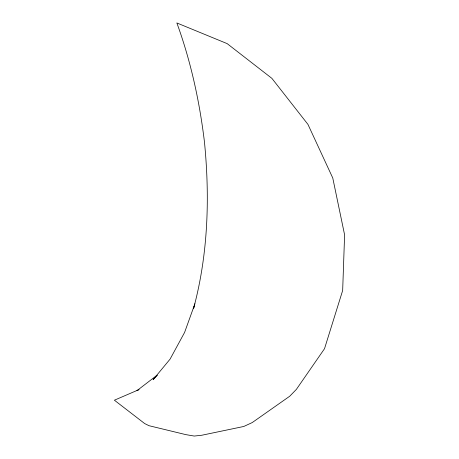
<?xml version="1.0" encoding="UTF-8"?>
<svg xmlns="http://www.w3.org/2000/svg" width="459" height="459" viewBox="0 0 459 459"><rect width="100%" height="100%" fill="white"/><g stroke="black" fill="none" stroke-linecap="round" stroke-linejoin="round"><path stroke-width="0.69" d="M194.306 306.17L193.497 308.746C208.139 254.561 209.924 197.806 204.479 142.17C199.596 101.559 190.892 61.42 176.847 22.95L227.148 43.616L271.889 78.357L307.943 124.383L332.764 177.994L344.606 234.876L342.666 290.467L324.519 348.702L296.388 389.364L289.732 396.22L252.238 422.567L243.769 426.474L201.805 435.241L194.232 436.05L185.878 434.639L149.037 425.711L144.688 423.571L114.394 400.202L139.111 389.565M194.926 303.72L184.593 332.442L170.071 359.139L153.099 379.673L157.213 375.233M157.11 375.169L136.954 390.661L138.107 390.104"/></g></svg>
